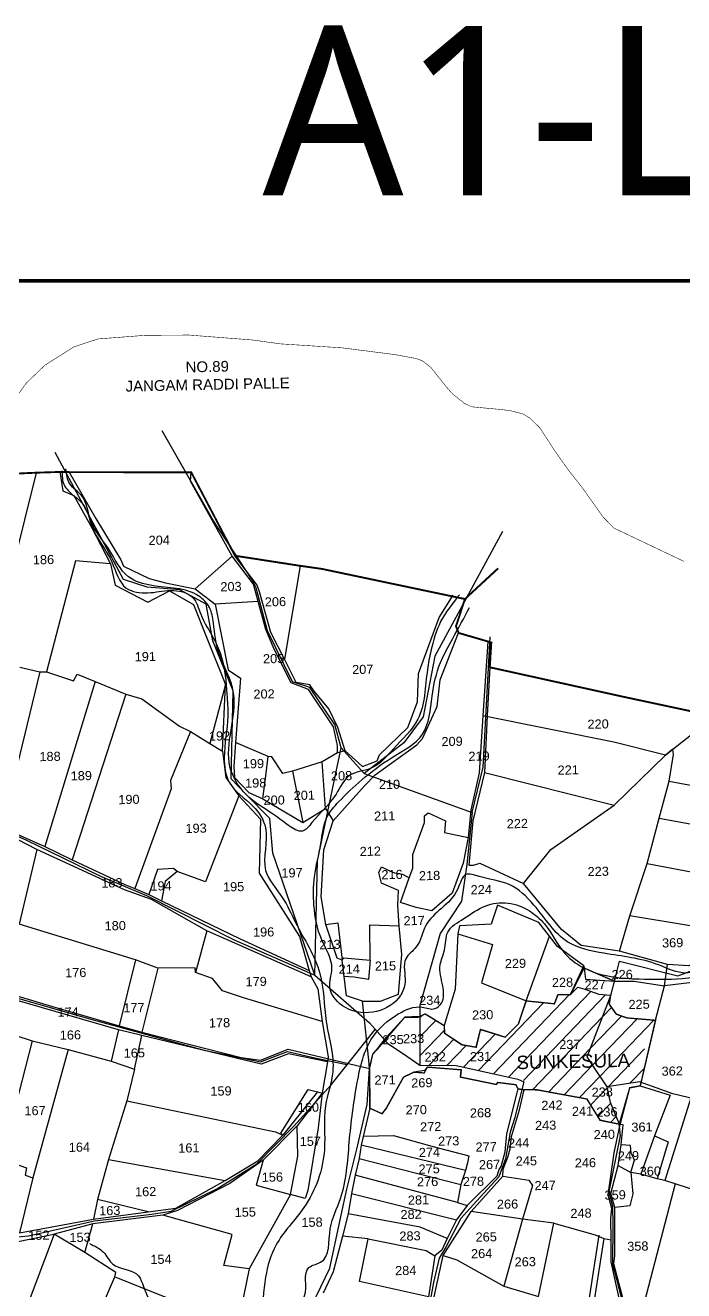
# Model space of a CAD drawing. Header units: inches. Extents: x 197015 to 222185, y 1618675 to 1626724.
# Drawn here: x 198616 to 199843, y 1621386 to 1623745 of the extents above; entities that cross this region are included whole.
import ezdxf
from ezdxf.enums import TextEntityAlignment as Align

# ---------------------------------------------------------------- set-up
doc = ezdxf.new("R2010")
doc.units = ezdxf.units.IN
doc.header["$LTSCALE"] = 15
doc.header["$MEASUREMENT"] = 0
doc.linetypes.add('HIDDEN2', pattern=[0.1875, 0.125, -0.0625])
for name, color, linetype in [('CADAS', 1, 'Continuous'), ('CANAL1', 7, 'Continuous'), ('PLOT', 7, 'Continuous'), ('PLOT NO', 7, 'Continuous'), ('ROAD', 1, 'Continuous'), ('STREAM', 4, 'Continuous'), ('VILLAGE BOUNDARY', 5, 'Continuous'), ('VILLAGE BOUNDRY', 5, 'Continuous')]:
    doc.layers.add(name, color=color, linetype=linetype)
doc.styles.get("Standard").update_dxf_attribs({"font": 'arial.ttf'})
doc.styles.add('TMS', font='trebuc.ttf')
pattern_1 = [(46.2017, (195094.894, 1620245.288), (-17.64213, 16.9172), [])]

msp = doc.modelspace()

# ---------------------------------------------------------------- hatches: boundary and pattern name
at = {"layer": 'PLOT'}
h = msp.add_hatch(dxfattribs=at)
h.set_pattern_fill('ANSI31', color=11, scale=195.540078, angle=1.2017)
h.set_pattern_definition(pattern_1)
h.paths.add_polyline_path([(199535.1, 1621883.1), (199510.2, 1621858.3), (199464.4, 1621872.9), (199456.4, 1621839.5), (199430, 1621844.2), (199397.1, 1621866), (199396.8, 1621879.9), (199361.4, 1621901.7), (199351.2, 1621896.9), (199351.3, 1621806.3), (199429.4, 1621805.2), (199429.2, 1621803.2), (199488.9, 1621790), (199545.8, 1621777.3), (199541.5, 1621760.8), (199546, 1621760.2), (199569.7, 1621760.1), (199662.9, 1621743), (199687.5, 1621703.3), (199722.8, 1621696.2), (199722.7, 1621697.5), (199706.5, 1621736.4), (199700.5, 1621765.8), (199677.5, 1621799.7), (199663.1, 1621821.7), (199706.3, 1621934), (199706.7, 1621936.5), (199684.9, 1621938.6), (199658.6, 1621947.6), (199646, 1621951.7), (199632.3, 1621937.8), (199608.7, 1621937.3), (199602.1, 1621920.5), (199549.6, 1621925.9)])
h.paths.add_polyline_path([(199627, 1621705.1), (199682.4, 1621706.3), (199681.8, 1621735.7), (199626.4, 1621734.5)], flags=25)
h.paths.add_polyline_path([(199663.8, 1621740.3), (199719.3, 1621741.4), (199718.7, 1621771.4), (199663.1, 1621770.2)], flags=25)
h.paths.add_polyline_path([(199603.3, 1621829.1), (199658.8, 1621830.3), (199658.2, 1621860.2), (199602.7, 1621859.1)], flags=24)
h.paths.add_polyline_path([(199672.4, 1621703.3), (199728, 1621704.5), (199727.4, 1621734.4), (199671.8, 1621733.3)], flags=9)
h.paths.add_polyline_path([(199312.3, 1621839.9), (199367.8, 1621841.1), (199367.2, 1621871), (199311.6, 1621869.9)], flags=9)
h.paths.add_polyline_path([(199352.4, 1621805.8), (199408, 1621807), (199407.4, 1621836.9), (199351.8, 1621835.8)], flags=25)
h.paths.add_polyline_path([(199437, 1621806.5), (199492.5, 1621807.6), (199491.9, 1621837.6), (199436.3, 1621836.4)], flags=24)
h.paths.add_polyline_path([(199650.6, 1621940.9), (199706, 1621942.1), (199705.4, 1621971.5), (199650, 1621970.3)], flags=9)
h = msp.add_hatch(dxfattribs=at)
h.set_pattern_fill('ANSI31', color=11, scale=195.540078, angle=1.2017)
h.set_pattern_definition(pattern_1)
h.paths.add_polyline_path([(199769.5, 1621865), (199784.6, 1621865.3), (199790.3, 1621889.8), (199737.4, 1621894.2), (199717, 1621901.3), (199704.1, 1621919.6), (199706.3, 1621934), (199663.1, 1621821.7), (199677.5, 1621799.7), (199700.5, 1621765.8), (199760.6, 1621775.1), (199763.5, 1621774), (199774.2, 1621820.2), (199770.4, 1621820.1)])

# ---------------------------------------------------------------- linework, layer by layer
at = {"layer": 'CANAL1', "color": 1, "linetype": 'HIDDEN2', "ltscale": 4, "const_width": 1}
msp.add_lwpolyline([(198596, 1623047), (198617.6, 1623077.5), (198652.6, 1623111.1), (198706.5, 1623145.2), (198751.8, 1623160.1), (198839.6, 1623166.8), (198921.2, 1623167.3), (199039.8, 1623158.1), (199091.3, 1623150.9), (199206, 1623143.5), (199304.7, 1623130.9), (199343.6, 1623123.7), (199352.1, 1623120.9), (199358.1, 1623117.8), (199371.9, 1623106.9), (199401, 1623070.3), (199412.5, 1623057.4), (199420, 1623051.4), (199434.1, 1623040.1), (199447.4, 1623033.6), (199502.3, 1623028.5), (199520.6, 1623026.2), (199543.7, 1623020.2), (199556.3, 1623012.5), (199575.2, 1622994.1), (199601.1, 1622953.9), (199627.4, 1622916.5), (199653.8, 1622883), (199684, 1622840.5), (199693.1, 1622827.6), (199713.2, 1622807.3), (199843.6, 1622745.3)], dxfattribs=at)
at = {"layer": 'PLOT'}
for points in [[(198636.4, 1622910.7), (198549.2, 1622562.2)], [(198680.7, 1622912.1), (198686.3, 1622876.6), (198706.8, 1622868.4), (198739.6, 1622809), (198775, 1622740.7), (198783.3, 1622700.8), (198844.4, 1622669.5), (198885.1, 1622690.6), (198929.6, 1622665), (198953.9, 1622603.8), (198989.4, 1622515.6), (198959.7, 1622406.1)], [(198697.9, 1622911.8), (198747.7, 1622825.4), (198794.4, 1622748.4), (198799.3, 1622736.4), (198847.2, 1622713.6), (198877.2, 1622705.6), (198932.5, 1622693.9), (198969.9, 1622665.8), (198994.2, 1622543.2), (199016.8, 1622527.6), (199007.7, 1622407.5), (199004.6, 1622362.9), (199006.1, 1622342.2), (199032.5, 1622314.6), (199058.6, 1622302.5), (199133.3, 1622258.8), (199175.5, 1622284.4), (199189.7, 1622261.9)], [(199197.6, 1622388.2), (199198.1, 1622402), (199190.6, 1622437), (199143.9, 1622506.8), (199111.4, 1622519.2), (199079.7, 1622581.9), (199064.6, 1622618.1), (199050, 1622670.8), (199041.6, 1622703.1), (199001.6, 1622755.3), (198923.9, 1622894.6), (198925.3, 1622911.4)], [(199001.6, 1622755.3), (198932.5, 1622693.9)], [(199212, 1622392.2), (199198.2, 1622435.6), (199181.5, 1622470.4), (199154.3, 1622503.6), (199146, 1622515.3), (199121.1, 1622519.6), (199099.3, 1622563.3), (199073.6, 1622612.6), (199052.5, 1622688.4), (199047.9, 1622701.2), (199006.8, 1622755.9)], [(198775, 1622740.7), (198709.8, 1622746.5), (198655.7, 1622539.4)], [(199128.2, 1622737.1), (199099.3, 1622563.3)], [(199244.4, 1622362.8), (199271.7, 1622373.7), (199276.2, 1622384.4), (199329.1, 1622435.6), (199346.9, 1622483.6), (199349.1, 1622536.1), (199387.3, 1622640.8), (199413.6, 1622682.6)], [(199050, 1622670.8), (198969.9, 1622665.8)], [(199481.7, 1622547.9), (199476.7, 1622457.6), (199471.8, 1622351.5), (199449.8, 1622261.6), (199442.8, 1622179.3), (199451.1, 1622178.7), (199463.2, 1622182.6), (199544.5, 1622144.9), (199595.2, 1622208.5), (199713.6, 1622290.7), (199809.2, 1622384), (199823, 1622395.5), (199901.1, 1622456.5), (199923.8, 1622451.7), (200035.6, 1622507.4), (200155.9, 1622492.9), (200190.8, 1622487.4), (200235, 1622635)], [(198569.5, 1621944.4), (198666.8, 1621915.7), (198791.2, 1621879.4), (198833.2, 1621867.7), (199018.4, 1621820.7), (199054.2, 1621815.2), (199106.2, 1621835.7), (199257.5, 1621799.8), (199256, 1621815.3), (199244.7, 1621925.2), (199214.6, 1621935.3), (199206.6, 1622001.9), (199197.3, 1622005.9), (199176.2, 1622068.1), (199167.5, 1622119.9), (199172.7, 1622207.7), (199189.7, 1622261.9), (199248.2, 1622326.7), (199267.9, 1622347.6), (199345.7, 1622403.2), (199356.1, 1622415.4), (199383.8, 1622474.5), (199389, 1622524.8), (199423.6, 1622611.9)], [(199478, 1622596.2), (199468.6, 1622457.4), (199461.9, 1622351.4), (199446.5, 1622281.4), (199441.5, 1622230.3), (199432, 1622183), (199411.5, 1622126.9), (199373.7, 1622093.6), (199344.3, 1622100.3), (199315.4, 1622109.6), (199331.3, 1622155.1), (199338.3, 1622173.7), (199338.4, 1622199.1), (199360, 1622258.5), (199359.8, 1622270.9), (199366.7, 1622276.4), (199399.1, 1622261.5), (199397.4, 1622240.1), (199441.5, 1622230.3)], [(198643.3, 1622539.4), (198572.9, 1622249.4)], [(198605.8, 1622548.4), (198643.3, 1622539.4), (198655.7, 1622539.4), (198706.2, 1622522.9), (198712.9, 1622534.8), (198746.2, 1622521.4), (198803.4, 1622497.9), (198833.2, 1622489.2), (198903.2, 1622438.3), (198923.7, 1622428.2), (198959.7, 1622406.1), (198983.4, 1622391.6), (198989.5, 1622342.3), (199014.3, 1622308.2), (199054.3, 1622264.5), (199051.8, 1622164), (199126.8, 1622046.3), (199145.2, 1621982.6)], [(198746.2, 1622521.4), (198652.4, 1622213.7)], [(198983.4, 1622391.6), (198989.4, 1622515.6)], [(198803.4, 1622497.9), (198703.7, 1622188.7)], [(199723.5, 1622018.8), (199742.4, 1622084.7), (199774.7, 1622182.4), (199797.2, 1622266.5), (199815.6, 1622335.9), (199824, 1622385.3), (199823, 1622395.5), (199809.2, 1622384), (199712.9, 1622408.5), (199468.6, 1622457.4)], [(198923.7, 1622428.2), (198886.9, 1622336.7), (198887.7, 1622321.6), (198820.5, 1622135.8)], [(199244.4, 1622362.8), (199212, 1622392.2), (199197.6, 1622388.2), (199169.2, 1622371.5), (199114.1, 1622354.2), (199095.9, 1622350), (199075.4, 1622381), (199068.4, 1622381.7), (199007.7, 1622407.5)], [(199058.6, 1622302.5), (199063.4, 1622340.8), (199068.4, 1622381.7)], [(199175.5, 1622284.4), (199169.2, 1622371.5)], [(199114.1, 1622354.2), (199133.3, 1622258.8)], [(199471.8, 1622351.5), (199713.6, 1622290.7)], [(199815.6, 1622335.9), (200052, 1622291.4)], [(199014.3, 1622308.2), (198951.9, 1622147.7), (198899.3, 1622167.5), (198892.4, 1622172.8), (198862.7, 1622170.7), (198846.6, 1622124.5)], [(199149, 1621970.8), (198954.6, 1622056.7), (198851, 1622115.1), (198800.9, 1622133.2), (198637.6, 1622207.9), (198565.9, 1622245.1), (198429.7, 1622287.3)], [(200052, 1622291.4), (200027.4, 1622224.5), (199998, 1622140), (199941.2, 1622051.6), (199895.3, 1622007.6), (199851.8, 1621991.2), (199813, 1621994)], [(199797.2, 1622266.5), (200027.4, 1622224.5)], [(198572.9, 1622249.4), (198652.4, 1622213.7), (198703.7, 1622188.7), (198801.6, 1622142.8), (198820.5, 1622135.8), (198846.6, 1622124.5), (198869.7, 1622112.2), (199016.7, 1622041.5), (199145.2, 1621982.6), (199149, 1621970.8), (199161.2, 1621948.4), (199169.4, 1621887.7), (199180.4, 1621821.5), (199179.3, 1621812.4), (199169.2, 1621754.1), (199162.1, 1621689), (199142.7, 1621572.3), (199137.6, 1621557.7), (199110.5, 1621565.3), (199033.3, 1621426.2), (199011.3, 1621320)], [(198637.6, 1622207.9), (198604.8, 1622069.2)], [(199774.7, 1622182.4), (199998, 1622140)], [(198899.3, 1622167.5), (198876.8, 1622148.3), (198869.7, 1622112.2)], [(199244.7, 1621925.2), (199278, 1621925.3), (199311.6, 1621938.8), (199317.8, 1622012.5), (199312.7, 1622066), (199310.1, 1622104.4), (199311.3, 1622131.7), (199280.1, 1622145.4), (199274.8, 1622165.4), (199279.9, 1622176.2), (199290.8, 1622170.2), (199303.9, 1622164.7), (199318.7, 1622162.3), (199331.3, 1622155.1)], [(199926.3, 1621968.2), (199806.9, 1621954), (199813, 1621994), (199723.5, 1622018.8), (199651.9, 1622029.5), (199615.3, 1622058.9), (199544.5, 1622144.9)], [(199257.5, 1621799.8), (199263.6, 1621826.8), (199272.7, 1621836.5), (199289, 1621858.3), (199323.3, 1621895.7), (199347.9, 1621895.4), (199361.4, 1621901.7), (199396.8, 1621879.9), (199397.1, 1621866), (199430, 1621844.2), (199456.4, 1621839.5), (199464.4, 1621872.9), (199510.2, 1621858.3), (199535.1, 1621883.1), (199549.6, 1621925.9), (199593, 1622046.4), (199573.1, 1622071.8), (199496.2, 1622104.6), (199483.9, 1622068.7), (199425.4, 1622065.8), (199422, 1622050.7), (199417.4, 1621948), (199396.8, 1621879.9)], [(199169.4, 1621887.7), (199022.4, 1621931.7), (198983.5, 1621944.7), (198964.9, 1621967.7), (198933, 1621978.7), (198932.8, 1621987.4), (198863.1, 1621987.2), (198821.2, 1622002.8), (198604.8, 1622069.2), (198596.8, 1622069.9), (198593.8, 1622056.9), (198526.3, 1622078.3), (198513.5, 1622045.5), (198377.7, 1622076.2), (198367.3, 1622055.9), (198359, 1622037), (198352.4, 1622019.5), (198345.6, 1622004.6)], [(199176.2, 1622068.1), (199198.3, 1622071.3), (199206.6, 1622001.9), (199209.8, 1622006.3), (199259, 1622002), (199258.4, 1622067.8), (199312.7, 1622066)], [(199941.2, 1622051.6), (199742.4, 1622084.7)], [(198954.6, 1622056.7), (198933, 1621978.7)], [(199422, 1622050.7), (199486.6, 1622031.2), (199465.9, 1621959.8), (199549.6, 1621925.9), (199602.1, 1621920.5), (199608.7, 1621937.3), (199632.3, 1621937.8), (199656.7, 1621991.2), (199607.7, 1622027.2), (199593, 1622046.4)], [(198821.2, 1622002.8), (198791.2, 1621879.4)], [(199259, 1622002), (199255.5, 1621966), (199228.8, 1621970), (199209.1, 1621971.5)], [(198863.1, 1621987.2), (198833.2, 1621867.7)], [(199656.7, 1621991.2), (199660, 1621966.7), (199713.9, 1621962.7), (199750.1, 1621962.5), (199806.9, 1621954)], [(199632.3, 1621937.8), (199646, 1621951.7), (199658.6, 1621947.6), (199684.9, 1621938.6), (199706.7, 1621936.5), (199704.1, 1621919.6), (199717, 1621901.3), (199737.4, 1621894.2), (199790.3, 1621889.8), (199806.9, 1621954)], [(199926.3, 1621968.2), (199808.1, 1621590.8)], [(198577.4, 1621933.8), (198565.4, 1621871.8), (198629.2, 1621851.8), (198696.2, 1621835.4), (198775.8, 1621813.5), (198819.4, 1621798.9), (198833.1, 1621861.4)], [(199179.3, 1621812.4), (199106.3, 1621827.1), (199055.6, 1621807.9), (198833.1, 1621861.4), (198789.8, 1621872.1), (198577.4, 1621933.8)], [(199790.3, 1621889.8), (199762, 1621767.6)], [(198629.2, 1621851.8), (198572.5, 1621631)], [(198789.8, 1621872.1), (198775.8, 1621813.5)], [(198696.2, 1621835.4), (198630.4, 1621595.8)], [(198819.4, 1621798.9), (198805.2, 1621739.8), (198771.3, 1621630), (198750.7, 1621555.5), (198743.2, 1621519.3)], [(199116.6, 1621288.7), (199183.7, 1621427.8), (199204.8, 1621526.6), (199215.3, 1621574.9), (199233.9, 1621649.6), (199253.4, 1621732.6), (199257.5, 1621799.8), (199257.9, 1621726), (199241.8, 1621657.1), (199238.3, 1621632.1), (199230.5, 1621600.9), (199224.2, 1621567.1), (199217.6, 1621529), (199207.4, 1621487.2), (199189.6, 1621421), (199170.9, 1621381.2)], [(199378, 1621374.4), (199394.6, 1621451), (199447.1, 1621533.1), (199506, 1621599.1), (199506.7, 1621612), (199515.5, 1621634.8), (199519.6, 1621650.4), (199522.2, 1621673), (199537.1, 1621723.1), (199546, 1621760.2), (199534.3, 1621761.7), (199530.5, 1621769.6), (199496.3, 1621773.9), (199493.3, 1621770.2), (199427.2, 1621783.8), (199428.6, 1621797.4), (199365.2, 1621802.5), (199360.3, 1621796), (199340.1, 1621793.1), (199320.6, 1621783.5), (199289, 1621726.5), (199280.7, 1621715.6), (199257.9, 1621726)], [(198572.5, 1621631), (198618.2, 1621615), (198616.1, 1621601), (198630.4, 1621595.8), (198605.4, 1621493.5), (198743.2, 1621519.3), (198845.3, 1621532.6), (198896.4, 1621539.4), (198988.3, 1621591.1), (199049.1, 1621627.9), (199095.8, 1621675.7), (199092, 1621679.2), (199143.1, 1621760.5), (199160.8, 1621756.7), (199169.2, 1621754.1)], [(199245.1, 1621673.5), (199302.3, 1621675), (199373.7, 1621655.3), (199442.6, 1621637.1), (199439.9, 1621624.3), (199436.2, 1621609.6), (199427.7, 1621583.6), (199421.5, 1621550.1), (199439.7, 1621544.7), (199495.3, 1621599.5), (199498.9, 1621611.8), (199503, 1621617.5), (199510.5, 1621644.6), (199513.7, 1621678.1), (199532.7, 1621754.4), (199534.3, 1621761.7)], [(199600.7, 1621511.6), (199677.9, 1621489.6), (199694.4, 1621483.1), (199707.7, 1621480.3), (199707.4, 1621521), (199708.9, 1621538.9), (199702.1, 1621564.6), (199713.3, 1621642.9), (199724.7, 1621695.8), (199687.5, 1621703.3), (199662.9, 1621743), (199569.7, 1621760.1), (199546, 1621760.2)], [(199720.7, 1621619.2), (199726.4, 1621657.9), (199730, 1621695), (199724.7, 1621695.8), (199742.4, 1621764.1), (199762, 1621767.6), (199817.8, 1621750.5), (199788.5, 1621674.4), (199763.3, 1621602.8)], [(199169.2, 1621754.1), (199122.8, 1621692.9), (199059.4, 1621628.9), (198997.4, 1621585.6), (198899.7, 1621535.1), (198872.6, 1621526.2), (198741.9, 1621510.2), (198669.6, 1621491.2), (198666.2, 1621489.8), (198602.9, 1621476.5), (198535.3, 1621483.5), (198465.3, 1621489.2), (198421, 1621492.9), (198383.2, 1621489.5), (198360.1, 1621347.9)], [(198805.2, 1621739.8), (199082.3, 1621682.1), (199095.8, 1621675.7)], [(199160.8, 1621756.7), (199095.8, 1621675.7)], [(199059.4, 1621628.9), (199046.5, 1621582.2), (199110.5, 1621565.3), (199124.1, 1621636.5), (199122.8, 1621692.9)], [(199788.5, 1621674.4), (199813.8, 1621662.9), (199793.3, 1621594.5)], [(199436.2, 1621609.6), (199241.8, 1621657.1)], [(199744.6, 1621606), (199751.1, 1621629.9), (199745, 1621642.2), (199743.8, 1621656.5), (199726.4, 1621657.9)], [(198771.3, 1621630), (198988.3, 1621591.1)], [(199238.3, 1621632.1), (199427.7, 1621583.6)], [(199905.2, 1621559.1), (199826.9, 1621584.6), (199808.1, 1621590.8), (199793.3, 1621594.5), (199763.3, 1621602.8), (199744.6, 1621606), (199748.5, 1621566.5), (199742.3, 1621543.7), (199714.4, 1621540.9), (199707.2, 1621566.9), (199720.7, 1621619.2), (199744.6, 1621606)], [(199421.5, 1621550.1), (199230.5, 1621600.9)], [(199506, 1621599.1), (199554.5, 1621591.8), (199561.1, 1621581.9), (199542.3, 1621519), (199507.6, 1621394.1)], [(200463.3, 1621588.9), (200443.2, 1621548.2), (200423.7, 1621506.6), (200387.8, 1621432.9), (200281.3, 1621368.5), (200184.9, 1621346), (200103.8, 1621323.9), (199985, 1621249.1), (199926.8, 1621242.5), (199903.4, 1621224.5), (199893.8, 1621216.5), (199868.1, 1621193.7), (199843.1, 1621086.3), (199800.5, 1621078.1), (199781.8, 1621115.1), (199778.3, 1621141.2), (199777.6, 1621151.9), (199784, 1621194.7), (199750.9, 1621291.3), (199713, 1621435.6), (199714.5, 1621450.9), (199714.4, 1621540.9)], [(199826.9, 1621584.6), (199750.9, 1621291.3)], [(198845.3, 1621532.6), (198750.7, 1621555.5)], [(199224.2, 1621567.1), (199419.4, 1621518)], [(199033.3, 1621426.2), (198986.3, 1621432.4), (199001.4, 1621490.7), (198872.6, 1621526.2)], [(199402, 1621483.1), (199351.7, 1621504.3), (199217.6, 1621529)], [(199439.7, 1621544.7), (199419.4, 1621518), (199402, 1621483.1), (199392.5, 1621461.5), (199379.1, 1621450.6), (199367.6, 1621374.2)], [(199394.6, 1621451), (199420.4, 1621443.3), (199507.6, 1621394.1), (199572.7, 1621374.7), (199600.7, 1621511.6), (199542.3, 1621519), (199447.1, 1621533.1)], [(197967.7, 1621343.8), (198023.6, 1621336.7), (198046.6, 1621334.7), (198085.3, 1621329.4), (198258.8, 1621294.7), (198264.1, 1621314.3), (198322.9, 1621296.1), (198331.3, 1621321.1), (198342.5, 1621319.1), (198370.1, 1621316.7), (198420.8, 1621312.2), (198440, 1621309), (198483.8, 1621294), (198588.8, 1621262.2), (198608.9, 1621255.8), (198636.7, 1621246.2), (198704.2, 1621229), (198782.8, 1621411.8), (198784.9, 1621419.6), (198727, 1621456.7), (198741.9, 1621510.2)], [(198727, 1621456.7), (198669.6, 1621491.2), (198617.9, 1621352.6), (198591.2, 1621273.2), (198588.8, 1621262.2)], [(199254.7, 1621482.2), (199207.4, 1621487.2)], [(199367.6, 1621374.2), (199239.1, 1621402.6), (199254.7, 1621482.2), (199363.1, 1621460.8), (199379.1, 1621450.6)], [(199657.1, 1621041.1), (199625.1, 1621042.7), (199616.4, 1621042.2), (199685.3, 1621489.1)], [(199694.4, 1621483.1), (199625.1, 1621042.7)], [(199772.5, 1621148.6), (199771.5, 1621160.7), (199746, 1621266.8), (199707.6, 1621439.5), (199707.7, 1621480.3)], [(198782.8, 1621411.8), (199011.3, 1621320)]]:
    msp.add_lwpolyline(points, dxfattribs=at)
at = {"layer": 'PLOT', "color": 11, "const_width": 2.44}
msp.add_lwpolyline([(199365.2, 1621802.5), (199359.5, 1621791.6), (199340.1, 1621793.1), (199320.6, 1621783.5), (199289, 1621726.5), (199280.7, 1621715.6), (199257.9, 1621726), (199257.5, 1621799.8), (199263.6, 1621826.8), (199272.7, 1621836.5), (199323.3, 1621895.7), (199351.2, 1621896.9), (199361.4, 1621901.7), (199396.8, 1621879.9), (199397.1, 1621866), (199430, 1621844.2), (199456.4, 1621839.5), (199464.4, 1621872.9), (199510.2, 1621858.3), (199535.1, 1621883.1), (199549.6, 1621925.9), (199602.1, 1621920.5), (199608.7, 1621937.3), (199632.3, 1621937.8), (199657.3, 1621987.2), (199713.9, 1621962.7), (199706.3, 1621934), (199704.1, 1621919.6), (199717, 1621901.3), (199737.4, 1621894.2), (199790.3, 1621889.8), (199762, 1621767.6), (199742.4, 1621764.1), (199722.8, 1621696.2), (199687.5, 1621703.3), (199662.9, 1621743), (199569.7, 1621760.1), (199546, 1621760.2), (199534.3, 1621761.7), (199530.5, 1621769.6), (199496.3, 1621773.9), (199493.3, 1621770.2), (199427.2, 1621783.8), (199428.6, 1621797.4), (199365.2, 1621802.5), (199360.3, 1621796), (199360.3, 1621796)], dxfattribs=at)
at = {"layer": 'ROAD'}
for points in [[(199155.7, 1621973.7), (199160.7, 1622186.9), (199204.9, 1622397.9), (199193.1, 1622441.2), (199146.6, 1622510.1), (199113.7, 1622520.6), (199067.7, 1622615.8), (199046.3, 1622696.3), (199038.8, 1622711), (198966.7, 1622821.2), (198871.2, 1622988.8)], [(199155.7, 1621973.7), (199077.2, 1622201.1), (199072, 1622266.1), (199026.8, 1622311.5), (198999.6, 1622339.8), (199003.7, 1622503.9), (198965.7, 1622597.5), (198953.3, 1622665.7), (198904, 1622692.1), (198842.9, 1622697.5), (198799.3, 1622711.8), (198671.7, 1622948.2)], [(199505.2, 1622801.2), (199379.5, 1622568.6), (199357.5, 1622455.4), (199321.4, 1622407.3), (199247.8, 1622349.8), (199448.9, 1622277.4), (199469, 1622362), (199482.4, 1622604.9)], [(199723.3, 1622000.2), (199832, 1621972.9), (199929.1, 1622008.7), (200118.8, 1622198.4), (200235.3, 1622264), (200457.4, 1622379), (200492.8, 1622429.9), (200502, 1622454.9), (200592.7, 1622487.5), (200626, 1622497), (200708.8, 1622496.3), (200747, 1622495.1), (200815.4, 1622536.9), (200831.1, 1622551.8), (200856.7, 1622598.5), (200951, 1622656.5), (201077.5, 1622805.8)], [(199204.9, 1622397.9), (199247.8, 1622349.8)], [(197340.5, 1622302.2), (197407, 1622255.6), (197482, 1622210.2), (197604.8, 1622188.4), (197677.3, 1622173.7), (197748.7, 1622164.7), (197812.6, 1622149.2), (197935.7, 1622123), (198001.7, 1622107.8), (198060, 1622099.8), (198180.1, 1622057.4), (198290.3, 1622020.3), (198368.7, 1621991.1), (198473, 1621972.6), (198590.8, 1621934), (198742.6, 1621890.8), (198949.2, 1621834), (199054.1, 1621812.1), (199104.9, 1621831.7), (199155.9, 1621819.8), (199215.2, 1621807.1)], [(199448.9, 1622277.4), (199438.8, 1622180.1), (199429.1, 1622111.8), (199389.3, 1622051.5), (199351.2, 1621917.4), (199351.3, 1621806.3)], [(198554.5, 1622253.6), (198617.3, 1622226.4), (198756.1, 1622158.3), (198842.2, 1622122.5), (199005.5, 1622040.1), (199155.7, 1621973.7), (199257.7, 1621885.1), (199290.8, 1621846.9), (199329, 1621821.6), (199351.3, 1621806.3), (199419, 1621805.4), (199488.9, 1621790), (199533.7, 1621780), (199545.2, 1621775.1), (199527.5, 1621707), (199519.6, 1621681.2), (199510.9, 1621631.6), (199498.5, 1621598.1), (199456.8, 1621552.8), (199427.9, 1621520.5), (199399.8, 1621466.9), (199387, 1621446.5), (199376.8, 1621401.2), (199365.5, 1621339.8)], [(199923.9, 1620657.8), (199818.6, 1621006.8), (199780.3, 1621110.6), (199774.6, 1621158.3), (199776.7, 1621182), (199711.2, 1621435.2), (199711.8, 1621509.2), (199711.1, 1621543.1), (199705.9, 1621562.7), (199704.1, 1621570.5), (199725.5, 1621674.4), (199722.7, 1621697.5), (199706.5, 1621736.4), (199700.5, 1621765.8), (199677.5, 1621799.7), (199663.1, 1621821.7), (199707.7, 1621937.8), (199723.3, 1622000.2)], [(197860.7, 1621308.9), (197920.6, 1621357.5), (198030.2, 1621402.6), (198072.9, 1621420.8), (198086.9, 1621467.9), (198163.6, 1621436), (198187.1, 1621436.5), (198275.9, 1621471.6), (198326.3, 1621490.1), (198358.4, 1621493), (198406.3, 1621493.8), (198485.7, 1621491.7), (198575, 1621483.3), (198621.8, 1621488.2), (198744.9, 1621515.9), (198847.2, 1621527.9), (198887.8, 1621534.1), (198972.8, 1621575.8), (199047.5, 1621622.3), (199116.2, 1621692.7), (199186, 1621769.7), (199267.9, 1621872.7)], [(199937.3, 1621725.4), (199822.7, 1621752.5), (199760.6, 1621775.1), (199700.5, 1621765.8)]]:
    msp.add_lwpolyline(points, dxfattribs=at)
at = {"layer": 'STREAM'}
for points in [[(198684.4, 1622914.2), (198688.5, 1622887.8), (198706.2, 1622868.1), (198723.4, 1622852.2), (198740.2, 1622811), (198777.1, 1622744.3), (198804.3, 1622695.6), (198844.7, 1622686.7), (198886.3, 1622691), (198928.2, 1622677.8), (198942.9, 1622647), (198967.6, 1622600.6), (198981.9, 1622566), (198991.6, 1622498), (198993.4, 1622457), (198986.8, 1622379.4), (198996, 1622333.6), (199040.1, 1622289.1), (199063.7, 1622248.9), (199063.9, 1622169.3), (199095, 1622118.6), (199119.7, 1622072.2), (199164.9, 1621977.1), (199176.9, 1621887.3), (199189, 1621793.9), (199175.6, 1621730.1), (199173.4, 1621648.8), (199135.4, 1621540.8), (199083.4, 1621470.9), (199063.8, 1621410.9), (199058.4, 1621332.7), (199062.5, 1621254.8), (199087.9, 1621167.4), (199125, 1621053.1), (199077.7, 1620887.4), (199015.1, 1620798.7), (198967.1, 1620720.9), (198855.6, 1620604.7), (198816.7, 1620507.3), (198801.2, 1620420.4), (198774.6, 1620329.4), (198757.1, 1620279.5)], [(199425.4, 1622683.1), (199390.1, 1622633), (199371.9, 1622578.5), (199365.4, 1622543.5), (199347.5, 1622451), (199302.2, 1622395.9), (199259.4, 1622359.2), (199220.5, 1622346.3), (199195.1, 1622311.5), (199150.2, 1622258.3), (199132.6, 1622242.5), (199106.8, 1622253), (199074.8, 1622276.1), (199035.5, 1622303.3), (198997.5, 1622362.4), (199004.3, 1622499.7), (198996.4, 1622527.6), (198977.1, 1622573.1), (198966.7, 1622630.9), (198959.3, 1622659.3), (198939.5, 1622680.6), (198852.1, 1622700.3), (198808.7, 1622716.3), (198770.9, 1622769.2), (198738.3, 1622820.5), (198720.8, 1622868), (198699.1, 1622889.8), (198691.7, 1622917.7)], [(198874.2, 1620252.8), (198873.3, 1620277.2), (198888.7, 1620305.8), (198945.9, 1620389.9), (198987.6, 1620411.6), (199017.5, 1620444.8), (199032.6, 1620467.9), (199062.5, 1620501), (199075.4, 1620535.2), (199089.8, 1620561.6), (199125.3, 1620646.1), (199129, 1620695.8), (199123.8, 1620719), (199102.4, 1620739.5), (199111.3, 1620797.9), (199127.3, 1620847.8), (199141.4, 1620879.2), (199164.6, 1620960.9), (199180, 1621039.6), (199173.4, 1621096.1), (199148.2, 1621149.1), (199100.6, 1621238.1), (199094, 1621293), (199108.2, 1621318.2), (199110.1, 1621336.8), (199136.5, 1621376), (199144.7, 1621428.9), (199166.3, 1621438.7), (199184.4, 1621501.1), (199203.4, 1621557.4), (199219.8, 1621662.5), (199234.6, 1621773.5), (199263.1, 1621857.9), (199311.1, 1621901.6), (199355.9, 1621914.1), (199379.3, 1621911.5), (199391.5, 1621921.9), (199393.9, 1621953.7), (199389.2, 1621993.2), (199397.2, 1622020.5), (199403.4, 1622054), (199433.2, 1622079.5), (199473.1, 1622102.8), (199515.7, 1622108.3), (199555.6, 1622093.7), (199583.3, 1622069.4), (199621.7, 1622014.4), (199663.5, 1621984.2), (199760.1, 1621966.8), (199840.9, 1621967.8), (199926.1, 1621990.1), (199994.2, 1622071.4), (200118, 1622167.1), (200205.5, 1622255), (200226.4, 1622291.2), (200215.6, 1622325.9), (200221.1, 1622359.3), (200208.9, 1622386.2), (200233.2, 1622455.6), (200257.5, 1622553.9), (200275, 1622608.5), (200294.4, 1622643.9), (200305.3, 1622679.8), (200321.6, 1622718.1), (200328.8, 1622747), (200336.9, 1622765.8), (200347.6, 1622776.1), (200358, 1622794.9), (200361.6, 1622810.5), (200392.1, 1622836)], [(200335.6, 1622835.4), (200324.2, 1622815.9), (200314, 1622786.4), (200299, 1622765.3), (200288.2, 1622733.7), (200264.6, 1622676.2), (200247.4, 1622619.4), (200223, 1622562.5), (200199.2, 1622478.4), (200199.3, 1622427.3), (200188.1, 1622379.3), (200192, 1622340.1), (200179.4, 1622277.4), (200156.3, 1622238.3), (200115.2, 1622211.3), (200092.7, 1622183.8), (200038.4, 1622148.4), (199989.3, 1622101.1), (199951.9, 1622041), (199916.2, 1622014.8), (199846.8, 1621977.9), (199796.3, 1621993), (199694, 1622014.8), (199627.2, 1622035.7), (199564, 1622104.6), (199517.6, 1622142.9), (199461.8, 1622157.9), (199437, 1622161.3), (199421.9, 1622134.7), (199362.4, 1622066.3), (199344.7, 1622026.6), (199325.1, 1622004.6), (199323.7, 1621960.7), (199315, 1621935.8), (199270.8, 1621906.4), (199212.8, 1621913.6), (199183.5, 1621950.8), (199187.4, 1621986.3), (199168.5, 1622039.9), (199154, 1622104.4), (199155, 1622157.2), (199166.8, 1622219.1), (199178.9, 1622269.5), (199199.9, 1622296.9), (199243, 1622337.9), (199298.5, 1622379.2), (199356.3, 1622423.3), (199374.1, 1622493.8), (199389.8, 1622556.6), (199412.8, 1622601.8), (199444, 1622659.5)], [(199109.9, 1620780.8), (199165.5, 1620749.7), (199189.6, 1620735.6), (199215.9, 1620728.6), (199273.9, 1620707.6), (199357.8, 1620705.3), (199427.8, 1620741.6), (199450, 1620791), (199451.9, 1620819.8), (199468.9, 1620851.4), (199478.1, 1620894.7), (199488.9, 1620936.8), (199501.5, 1620961.7), (199572.2, 1620984.9), (199605.6, 1621001.2), (199644, 1621023.7), (199683, 1621049), (199717.5, 1621086.5), (199753.1, 1621125.1), (199788.6, 1621166.7), (199852.1, 1621198.1), (199921, 1621236.3), (199938.1, 1621261.9), (200000.5, 1621272.8), (200104.8, 1621335.7), (200191.6, 1621360.7), (200249.4, 1621374), (200292.2, 1621403.7), (200373.7, 1621443.3), (200424.5, 1621525.6)], [(198735.7, 1621473.4), (198761.7, 1621457.4), (198779.3, 1621435.3), (198823.4, 1621416.8), (198842.8, 1621377.4), (198870, 1621347.7), (198903.8, 1621326.7), (198949.3, 1621297.1), (198977.9, 1621288.2), (199006.1, 1621266.7), (199023.2, 1621255.2), (199041.9, 1621252.8), (199057.2, 1621254), (199066, 1621250.8)]]:
    msp.add_spline(points, degree=3, dxfattribs=at)
at = {"layer": 'VILLAGE BOUNDARY', "const_width": 3.5}
msp.add_lwpolyline([(198556.9, 1622907), (198636.4, 1622910.7), (198680.7, 1622912.1), (198697.9, 1622911.8), (198921.1, 1622911.3), (198925.3, 1622911.4), (199006.8, 1622755.9), (199128.2, 1622737.1), (199168.9, 1622731.3), (199435.3, 1622675.2), (199497.3, 1622732.5), (199435.3, 1622675.2), (199418.7, 1622624.4), (199423.6, 1622611.9), (199484.5, 1622594.2), (199481.7, 1622547.9), (199732.5, 1622492.5), (199901.1, 1622456.5)], dxfattribs=at)
at = {"layer": 'VILLAGE BOUNDRY', "const_width": 7}
msp.add_lwpolyline([(197018.8, 1623268.4), (202146.5, 1623268.4), (202146.5, 1619496.9), (197018.8, 1619496.9)], close=True, dxfattribs=at)

# ---------------------------------------------------------------- texts
at = {"layer": 'CADAS', "color": 2, "style": 'TMS'}
msp.add_text('A1-L', height=315.69, dxfattribs=at).set_placement((199058.3, 1623427.8, 0.6))
at = {"layer": 'PLOT', "color": 11}
msp.add_text('SUNKESULA', height=25, rotation=1.2017, dxfattribs=at).set_placement((199637.1, 1621813.3), align=Align.MIDDLE_CENTER)
at = {"layer": 'PLOT NO'}
for s, p in [('204', (198865.7, 1622784.9)), ('186', (198650, 1622748.6)), ('203', (198999.4, 1622698.4)), ('206', (199082.2, 1622670.1)), ('191', (198839.7, 1622567.9)), ('205', (199078.8, 1622564.1)), ('207', (199244.9, 1622544)), ('202', (199061, 1622498.1)), ('220', (199683.5, 1622442.1)), ('192', (198978.1, 1622419.9)), ('209', (199411.4, 1622409.7)), ('188', (198662.2, 1622381.7)), ('199', (199041.2, 1622368.2)), ('219', (199461.6, 1622382.3)), ('189', (198720.4, 1622345.8)), ('208', (199205.4, 1622345.7)), ('221', (199627.8, 1622356.5)), ('198', (199045.4, 1622332.2)), ('210', (199294.7, 1622329.6)), ('190', (198809.2, 1622301.5)), ('200', (199079.8, 1622300.3)), ('201', (199136, 1622309.3)), ('211', (199285.8, 1622270.8)), ('193', (198934.4, 1622247.8)), ('222', (199533, 1622256.5)), ('212', (199259, 1622204.9)), ('197', (199113.1, 1622164.7)), ('216', (199299.4, 1622161.5)), ('218', (199369.4, 1622159.6)), ('223', (199683.7, 1622167.4)), ('183', (198777.5, 1622146)), ('194', (198869, 1622140.4)), ('195', (199004.3, 1622138.8)), ('224', (199465.7, 1622133.5)), ('180', (198783.7, 1622066.2)), ('217', (199340.7, 1622075.7)), ('196', (199060.2, 1622054.3)), ('369', (199822.4, 1622034.3)), ('213', (199183.8, 1622031.1)), ('214', (199219.7, 1621985.3)), ('215', (199287.2, 1621991.2)), ('229', (199529.5, 1621995.8)), ('176', (198710.1, 1621978.6)), ('179', (199046.3, 1621962)), ('228', (199617.1, 1621960.5)), ('226', (199728.3, 1621975.2)), ('227', (199678, 1621956.2)), ('234', (199369.8, 1621927.2)), ('225', (199759.9, 1621919.6)), ('174', (198695.8, 1621905.1)), ('177', (198818.5, 1621913.3)), ('230', (199468.4, 1621900)), ('178', (198978, 1621885.1)), ('166', (198700.1, 1621862.4)), ('235', (199301.4, 1621853.7)), ('233', (199339.7, 1621855.6)), ('237', (199630.8, 1621844.8)), ('165', (198819.2, 1621828.9)), ('232', (199379.9, 1621821.5)), ('231', (199464.4, 1621822.2)), ('362', (199821.6, 1621795.2)), ('271', (199286.5, 1621778.7)), ('269', (199355, 1621773.3)), ('159', (198980.7, 1621757.9)), ('238', (199691.2, 1621756)), ('160', (199143.6, 1621727.6)), ('242', (199597.5, 1621731.6)), ('167', (198634.3, 1621721.4)), ('270', (199344.6, 1621723)), ('268', (199464.4, 1621717.3)), ('241', (199654.4, 1621720.4)), ('236', (199699.9, 1621719)), ('272', (199371.5, 1621691.4)), ('243', (199585.8, 1621694)), ('361', (199765.3, 1621690.8)), ('157', (199147.2, 1621664.2)), ('273', (199405.1, 1621664.8)), ('244', (199535.5, 1621661.2)), ('240', (199695, 1621677)), ('164', (198716.9, 1621653.3)), ('161', (198920.9, 1621651.9)), ('274', (199369.1, 1621643.6)), ('277', (199474.8, 1621653.8)), ('249', (199740, 1621637.2)), ('275', (199368.6, 1621612.8)), ('267', (199481.2, 1621620.9)), ('245', (199549.8, 1621627.6)), ('246', (199659.8, 1621624.2)), ('360', (199780.8, 1621608.5)), ('156', (199076.5, 1621597.4)), ('276', (199365.7, 1621588.9)), ('278', (199451.1, 1621589.5)), ('162', (198840.4, 1621570.3)), ('247', (199584.8, 1621581.9)), ('359', (199715.3, 1621564.2)), ('281', (199348.8, 1621554.8)), ('266', (199514.7, 1621547.1)), ('163', (198773.5, 1621535.1)), ('155', (199026, 1621532.1)), ('158', (199150.4, 1621513.3)), ('282', (199335, 1621527.9)), ('248', (199651.6, 1621530.1)), ('152', (198641.4, 1621489.1)), ('153', (198718.1, 1621485.1)), ('283', (199333, 1621487.7)), ('265', (199475, 1621485.9)), ('358', (199757.5, 1621468.7)), ('154', (198868.9, 1621444.3)), ('264', (199466.5, 1621455)), ('284', (199325, 1621423.4)), ('263', (199547.7, 1621439.6))]:
    msp.add_text(s, height=17, rotation=1.2017, dxfattribs=at).set_placement(p, align=Align.MIDDLE_CENTER)
at = {"layer": 'PLOT NO', "color": 1, "insert": (198954.9, 1623118.4), "char_height": 20, "width": 372.269, "attachment_point": 2, "rotation": 1.2017}
msp.add_mtext('NO.89\\PJANGAM RADDI PALLE ', dxfattribs=at)

doc.saveas('drawing.dxf')
